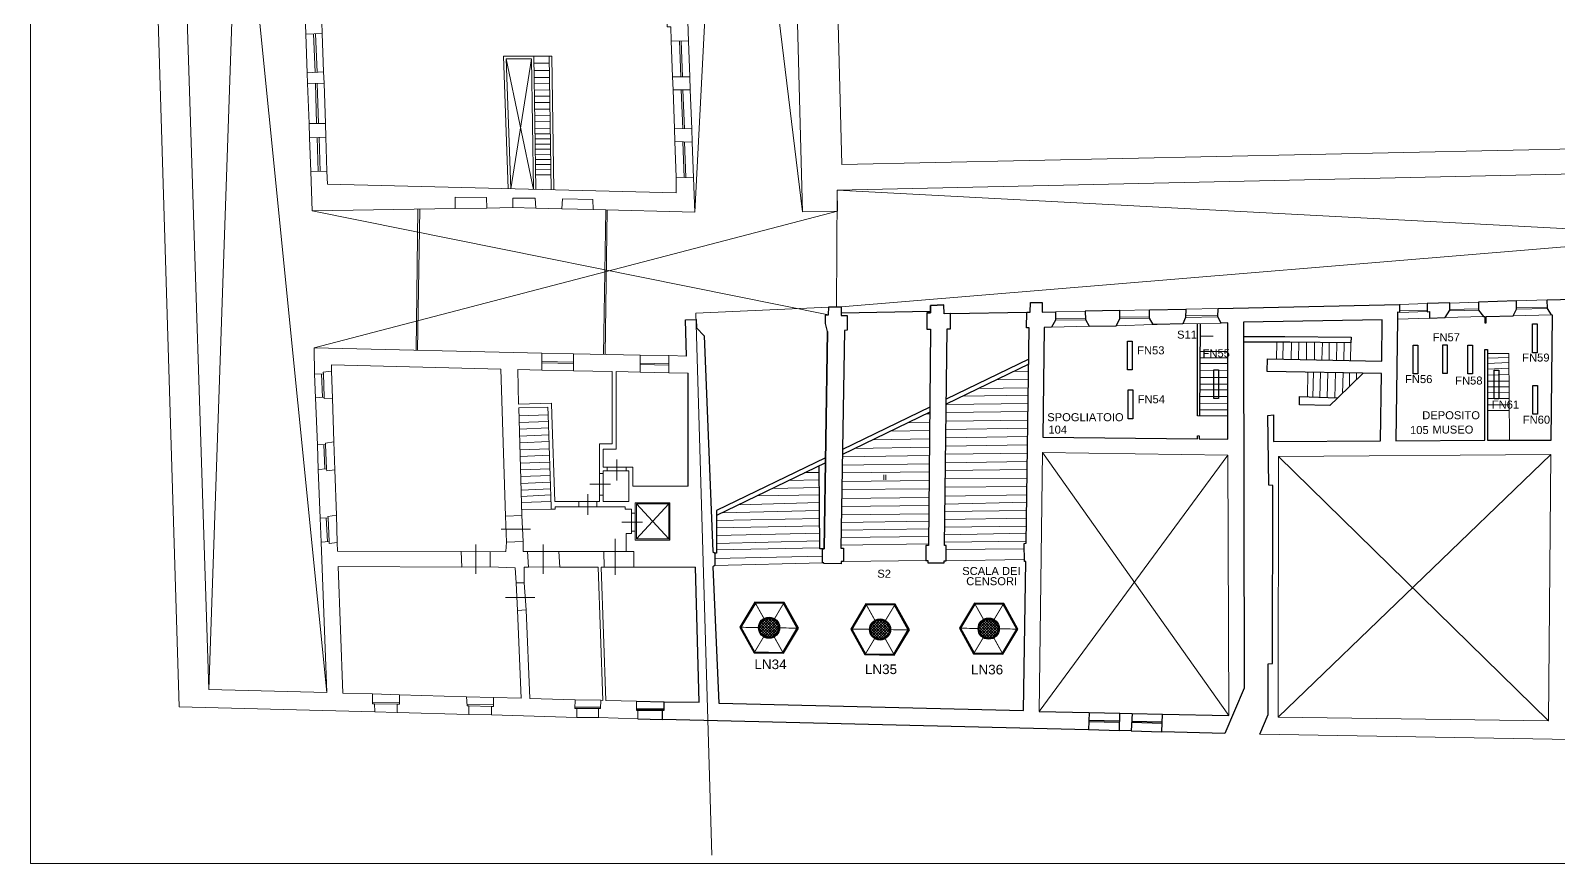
# Model space of a CAD drawing. Header units: millimetres. Extents: x 195 to 76808, y -2861 to 4318.
# Drawn here: x 26705 to 29570, y 109 to 1671 of the extents above; entities that cross this region are included whole.
import ezdxf
from ezdxf.enums import TextEntityAlignment as Align

# ---------------------------------------------------------------- set-up
doc = ezdxf.new("R2010")
doc.units = ezdxf.units.MM
for name, color, linetype, lineweight in [('_sottile', 253, 'Continuous', 5), ('LAMPADINE', 30, 'Continuous', 30), ('muri', 7, 'Continuous', 9), ('num.vani', 66, 'Continuous', 9)]:
    doc.layers.add(name, color=color, linetype=linetype, lineweight=lineweight)
doc.styles.add('ducale_200', font='ARIAL.TTF', dxfattribs={"height": 1})
doc.styles.get("Standard").update_dxf_attribs({"font": 'ARIAL.TTF'})

msp = doc.modelspace()

# ---------------------------------------------------------------- hatches: boundary and pattern name
at = {"layer": 'LAMPADINE'}
h = msp.add_hatch(color=256, dxfattribs=at)
h.paths.add_polyline_path([(28115.5, 504.8), (28142.6, 550.2), (28116.9, 596.4), (28064, 597.2), (28036.8, 551.8), (28062.6, 505.6)], flags=16)
h.paths.add_polyline_path([(28116.5, 503), (28144.7, 550.2), (28117.9, 598.2), (28062.9, 599.1), (28034.7, 551.9), (28061.5, 503.8)])
h = msp.add_hatch(color=256, dxfattribs=at)
h.paths.add_polyline_path([(28323.5, 501.5), (28350.6, 546.9), (28324.9, 593.1), (28272, 593.9), (28244.8, 548.5), (28270.6, 502.3)], flags=16)
h.paths.add_polyline_path([(28324.5, 499.7), (28352.7, 546.9), (28326, 594.9), (28271, 595.8), (28242.8, 548.6), (28269.5, 500.5)])
h = msp.add_hatch(color=256, dxfattribs=at)
h.paths.add_polyline_path([(28527.1, 503.1), (28554.3, 548.5), (28528.5, 594.7), (28475.6, 595.5), (28448.5, 550.1), (28474.2, 503.9)], flags=16)
h.paths.add_polyline_path([(28528.1, 501.2), (28556.3, 548.4), (28529.6, 596.5), (28474.6, 597.3), (28446.4, 550.1), (28473.1, 502.1)])
at = {"layer": 'LAMPADINE', "linetype": 'Continuous'}
h = msp.add_hatch(color=256, dxfattribs=at)
h.paths.add_polyline_path([(28069.9, 551, 1), (28109.5, 551, 1)])
h.paths.add_polyline_path([(28071.8, 551, -1), (28107.6, 551, -1)], flags=16)
h = msp.add_hatch(dxfattribs=at)
h.set_pattern_fill('ANSI37', color=256, scale=29.043565, style=0)
h.set_pattern_definition([(45, (25436.967, -1857.9878), (-2.5671127, 2.5671127), []), (135, (25436.967, -1857.9878), (-2.5671127, -2.5671127), [])])
edge = h.paths.add_edge_path()
edge.add_arc((28089.7, 551), 17.9, 0, 360)
h = msp.add_hatch(color=256, dxfattribs=at)
h.paths.add_polyline_path([(28277.9, 547.7, 1), (28317.5, 547.7, 1)])
h.paths.add_polyline_path([(28279.8, 547.7, -1), (28315.7, 547.7, -1)], flags=16)
h = msp.add_hatch(dxfattribs=at)
h.set_pattern_fill('ANSI37', color=256, scale=29.043565, style=0)
h.set_pattern_definition([(45, (25644.9984, -1861.2826), (-2.5671127, 2.5671127), []), (135, (25644.9984, -1861.2826), (-2.5671127, -2.5671127), [])])
edge = h.paths.add_edge_path()
edge.add_arc((28297.7, 547.7), 17.9, 0, 360)
h = msp.add_hatch(color=256, dxfattribs=at)
h.paths.add_polyline_path([(28481.6, 549.3, 1), (28521.1, 549.3, 1)])
h.paths.add_polyline_path([(28483.4, 549.3, -1), (28519.3, 549.3, -1)], flags=16)
h = msp.add_hatch(dxfattribs=at)
h.set_pattern_fill('ANSI37', color=256, scale=29.043565, style=0)
h.set_pattern_definition([(45, (25848.6122, -1859.7204), (-2.5671127, 2.5671127), []), (135, (25848.6122, -1859.7204), (-2.5671127, -2.5671127), [])])
edge = h.paths.add_edge_path()
edge.add_arc((28501.4, 549.3), 17.9, 0, 360)

# ---------------------------------------------------------------- linework, layer by layer
at = {"layer": '_sottile'}
for p, q in [((26874.2, 3963), (26984, 402.6)), ((27039.1, 434.9), (26928.2, 3908.2)), ((28152.1, 1331.4), (28103.9, 3150.4)), ((28181.5, 3082.1), (28226.1, 1420.1)), ((28226.1, 1420.1), (30502.6, 1468.5)), ((30506.4, 1422.1), (28217.2, 1371.7)), ((28217.2, 1371.7), (28218, 1332.2)), ((28218, 1332.2), (28152.1, 1331.4)), ((27249.7, 711.4), (27260.5, 429.4)), ((27290.3, 428.4), (27281.9, 665.8)), ((27618, 583.6), (27624.7, 418.6)), ((27641.3, 418.1), (27634, 584.4)), ((27260.5, 429.4), (27039.1, 434.9)), ((26984, 402.6), (27350.5, 393.1)), ((27346.4, 426.8), (27290.3, 428.4)), ((27346.3, 408.2), (27346.4, 426.8)), ((27350.2, 408.1), (27346.3, 408.2)), ((27350.5, 393.1), (27350.2, 408.1)), ((27573.3, 403.5), (27569.1, 403.5)), ((27569.1, 403.5), (27569.1, 387.4)), ((27573.3, 420.1), (27573.3, 403.5)), ((27624.7, 418.6), (27573.3, 420.1)), ((27726.4, 415.9), (27641.3, 418.1)), ((27725.6, 399.3), (27726.4, 415.9)), ((27569.1, 387.4), (27729.4, 382.9)), ((27729.4, 399.3), (27725.6, 399.3)), ((27729.4, 382.9), (27729.4, 399.3)), ((30265.6, 329.3), (29009.9, 351.5))]:
    msp.add_line(p, q, dxfattribs=at)
at = {"layer": '_sottile', "linetype": 'Continuous'}
for p, q in [((27901.9, 1029.4), (27901.9, 1061.4)), ((27901.9, 1061.4), (27934.7, 1060.7)), ((27937.8, 1028.7), (27901.9, 1029.4)), ((27620.5, 960.8), (27620.5, 960.8)), ((28602.5, 879.5), (28596, 394.1)), ((28949.7, 874.8), (28602.5, 879.5)), ((28951.8, 386.1), (28949.7, 874.8)), ((27822, 845.2), (27822, 852.4)), ((27822, 852.4), (27834, 852.4)), ((27826.8, 845.2), (27822, 845.2)), ((27826.8, 787.6), (27826.8, 845.2)), ((27834, 852.4), (27834, 816.4)), ((27834, 816.4), (27937.9, 816.4)), ((27766.7, 778), (27766.7, 787.6)), ((27766.7, 787.6), (27771.6, 787.6)), ((27819.6, 778), (27766.7, 778)), ((27771.6, 787.6), (27771.6, 799.6)), ((27771.6, 799.6), (27778.8, 799.6)), ((27778.8, 799.6), (27778.8, 787.6)), ((27778.8, 787.6), (27826.8, 787.6)), ((27819.6, 773.2), (27819.6, 778)), ((27903.7, 785.2), (27838.8, 785.2)), ((27838.8, 785.2), (27838.8, 765.9)), ((27831.6, 773.2), (27819.6, 773.2)), ((27831.6, 765.9), (27831.6, 773.2)), ((27838.8, 765.9), (27831.6, 765.9)), ((27822, 693.9), (27822, 727.5)), ((27822, 727.5), (27831.6, 727.5)), ((27831.6, 727.5), (27831.6, 732.3)), ((27831.6, 732.3), (27838.8, 732.3)), ((27838.8, 732.3), (27838.8, 715.5)), ((27264.9, 712.6), (27249.7, 711.4)), ((27265, 709.1), (27264.9, 712.6)), ((27280.2, 710.8), (27265, 709.1)), ((27280.7, 694.8), (27280.2, 710.8)), ((27512.3, 694.2), (27280.7, 694.8)), ((27513.9, 664.8), (27512.3, 694.2)), ((27836.4, 693.9), (27822, 693.9)), ((27836.4, 664.6), (27836.4, 693.9)), ((27836.4, 693.9), (27836.4, 693.9)), ((27838.8, 715.5), (27903.7, 715.5)), ((27281.9, 665.8), (27513.9, 664.8)), ((27951.5, 664.6), (27836.4, 664.6)), ((27634, 584.4), (27618, 583.6))]:
    msp.add_line(p, q, dxfattribs=at)
for points in [[(28073.9, 3712.1), (27950.5, 1330.7)], [(27898.5, 1678.2), (27898.5, 1678.2), (27869.4, 2564.3), (27561.5, 2568.7), (27559.9, 2592.4), (27533.2, 2591.8), (27533.5, 2581.9), (27231.1, 2589), (27263.8, 1686.6), (27251.3, 1686.8), (27252.1, 1665.5), (27221.4, 1664.6), (27188.2, 2619.2), (27219.2, 2619.7), (27219.2, 2606.2), (27578.5, 2597.7), (27584.8, 2587.3), (27869, 2581.9), (27868.7, 2590.2), (27907.1, 2588.7), (27938.5, 1651.3), (27906.4, 1652.2), (27905.4, 1678.1), (27898.5, 1678.2)], [(27223.9, 1591.2), (27221.4, 1664.6)], [(27238.8, 1593), (27235.8, 1665)], [(27242.2, 1593), (27239.1, 1665)], [(27252.1, 1665.5), (27254.5, 1593.9)], [(27906.4, 1652.2), (27908.9, 1584.1)], [(27924, 1584.1), (27921.8, 1651.7)], [(27927.3, 1584.1), (27925.1, 1651.7)], [(27941, 1584.1), (27938.5, 1651.3)], [(27652.7, 1373.2), (27648.8, 1623.1), (27591.7, 1623), (27600.8, 1374.4)], [(27647.9, 1373.3), (27644.1, 1618.3), (27596.7, 1618.2), (27605.6, 1374.6)], [(27596.7, 1618.2), (27647.9, 1373.3)], [(27644.1, 1618.3), (27605.6, 1374.6)], [(27648.8, 1623.1), (27677.5, 1623.1)], [(27677.7, 1610.3), (27649, 1609.8)], [(27681.2, 1372.4), (27677.5, 1623.1), (27682.3, 1623.2), (27686, 1372.5)], [(27254.5, 1593.9), (27255.3, 1572.7), (27224.6, 1571.8), (27223.9, 1592.2), (27254.5, 1593.9)], [(27649.2, 1596.2), (27677.9, 1596.3)], [(27678.1, 1583.2), (27649.4, 1583.2)], [(27941.9, 1559.7), (27941, 1584.1), (27908.9, 1584.1), (27909.8, 1559.7), (27941.9, 1559.7)], [(27227.2, 1496.8), (27224.6, 1571.8)], [(27241.4, 1496.8), (27239.3, 1572.3)], [(27244.8, 1496.8), (27242.6, 1572.3)], [(27255.3, 1572.7), (27257.9, 1496.8)], [(27649.6, 1571.4), (27678.2, 1571.9)], [(27678.4, 1559.7), (27649.8, 1559.6)], [(27650, 1548.2), (27678.6, 1548.3)], [(27912.4, 1487.5), (27909.8, 1559.7)], [(27927.8, 1486.9), (27925, 1559.7)], [(27931, 1486.9), (27928.3, 1559.7)], [(27944.7, 1486.6), (27941.9, 1560)], [(27678.8, 1536.1), (27650.2, 1536)], [(27650.4, 1523.7), (27678.9, 1523.8)], [(27227.2, 1496.8), (27257.9, 1496.8), (27258.8, 1471), (27228.1, 1470.1), (27227.2, 1496.8)], [(27679.1, 1511.7), (27650.5, 1511.5)], [(27650.7, 1500.1), (27679.3, 1500.3)], [(27228.1, 1470.1), (27230.4, 1406.7)], [(27244.6, 1407.1), (27242.6, 1470.5)], [(27248, 1407.1), (27246, 1470.5)], [(27260.9, 1407.5), (27258.8, 1471)], [(27679.5, 1487.1), (27650.9, 1487.3)], [(27651.1, 1477.4), (27679.6, 1477.5)], [(27651.2, 1467.8), (27679.8, 1467.9)], [(27945.6, 1462), (27944.7, 1486.6), (27912.4, 1487.5), (27913.3, 1462.9), (27945.6, 1462)], [(27915.8, 1396.4), (27913.3, 1462.9)], [(27930.6, 1395.8), (27928.2, 1462.4)], [(27933.8, 1395.8), (27931.4, 1462.4)], [(27945.6, 1462), (27948.1, 1395.2)], [(27651.4, 1458.2), (27679.9, 1458.3)], [(27651.5, 1448.6), (27680, 1448.7)], [(27651.7, 1439), (27680.2, 1439.1)], [(27651.8, 1429.4), (27680.3, 1429.5)], [(27652, 1419.8), (27680.5, 1419.9)], [(27652.1, 1410.1), (27680.6, 1410.3)], [(27652.3, 1400.5), (27680.7, 1400.7)], [(27232.9, 1333.2), (28201.2, 1138.2)], [(27427.9, 1071.4), (27431.4, 1336.3)], [(27430.3, 1071.4), (27434.8, 1336.3)], [(27501.5, 1337.4), (27560.6, 1338.3)], [(27609, 1339.1), (27652.6, 1338)], [(27701.3, 1336.8), (27759.9, 1335.3)], [(27779.4, 1063.7), (27783.4, 1334.8)], [(27786.3, 1334.7), (27782.7, 1063.6)], [(27663.5, 1066), (27722.9, 1064.6)], [(27848.2, 1062.5), (27902, 1061.4)], [(27269.5, 1032), (27271.2, 981.9), (27271.2, 981.9)], [(27663.5, 1050.5), (27722.9, 1049.1)], [(27663.5, 1048.1), (27722.9, 1046.6)], [(27663.5, 1034.3), (27722.9, 1033.1)], [(27848.2, 1047.4), (27901.9, 1045.9)], [(27848.2, 1044.9), (27901.9, 1043.5)], [(27239.2, 982.3), (27237.7, 1026.7)], [(27252.3, 983.4), (27250.8, 1027.4)], [(27255.6, 983.7), (27254.1, 1027.5)], [(27848.2, 1030.5), (27901.9, 1029.4)], [(27271.2, 981.9), (27255.9, 980.9), (27255.6, 983.7), (27239.2, 982.3), (27242.8, 894.1), (27258.1, 894.9), (27257.9, 897.4), (27273.9, 899.4), (27271.2, 981.9)], [(27620.9, 948.5), (27675.3, 950.3)], [(27621.2, 935.9), (27675.7, 938.1)], [(27621.5, 923.7), (27676.1, 925.9)], [(27244.4, 847.9), (27242.8, 894.1)], [(27256.8, 849.3), (27254.7, 894.9)], [(27260.2, 849.3), (27258.1, 894.9)], [(27273.9, 899.4), (27275.7, 847.4)], [(27621.9, 910.6), (27676.6, 912.9)], [(27622.3, 897.7), (27677, 900.3)], [(27677.5, 886.7), (27622.6, 885)], [(27677.9, 874.8), (27623, 872.3)], [(27678.3, 861.6), (27623.3, 859.5)], [(27804, 866.6), (27804, 827.4)], [(28596, 394.1), (28949.7, 874.8)], [(28602.5, 879.5), (28951.8, 386.1)], [(29555.3, 875.7), (29044.1, 383.2)], [(29044.8, 872), (29555.3, 875.7), (29550.8, 376.3), (29044.1, 383.2), (29044.8, 872)], [(29550.8, 376.3), (29044.8, 872)], [(27678.8, 848.9), (27623.7, 847.3)], [(27679.2, 836.5), (27624, 834.5)], [(27771.6, 840.4), (27771.6, 799.6)], [(27778.8, 840.4), (27778.8, 799.6)], [(27786, 852.4), (27822, 852.4)], [(27786, 845.2), (27822, 845.2)], [(27679.6, 823.8), (27624.4, 821.3)], [(27680.1, 811.6), (27624.7, 809.1)], [(27753.5, 820), (27792.6, 820)], [(27680.5, 800.1), (27625, 797.4)], [(27680.9, 787.9), (27625.4, 785.7)], [(27733.1, 787.6), (27766.7, 787.6)], [(27733.1, 778), (27766.7, 778)], [(27749.9, 801.7), (27749.9, 762.6)], [(27901.5, 783.1), (27841.3, 717.9)], [(27841.3, 783.1), (27901.5, 717.9)], [(27841.3, 783.1), (27901.5, 783.1), (27901.5, 717.9), (27841.3, 717.9), (27841.3, 783.1)], [(27249.7, 711.4), (27248, 756.6)], [(27261.6, 712.6), (27259.4, 757.4)], [(27264.9, 712.6), (27262.8, 757.4)], [(27280.2, 710.8), (27278.5, 761.9)], [(27595.7, 760.3), (27597.2, 711.7)], [(27681.2, 773.2), (27625.7, 772.7)], [(27626, 761.8), (27628.5, 712.9)], [(27813.5, 749.1), (27852.7, 749.1)], [(27831.6, 765.9), (27831.6, 732.3)], [(27838.8, 765.9), (27838.8, 732.3)], [(27642.5, 736), (27587.5, 736), (27587.5, 736)], [(27800.9, 717.5), (27800.9, 650.3)], [(27512.3, 694.2), (27567.1, 693.5)], [(27539.8, 652), (27539.7, 706.9), (27539.7, 706.9)], [(27630.6, 635.3), (27630.3, 664.4), (27638.6, 664.7), (27637.1, 693.8), (27628.8, 693.9), (27628.5, 712.9), (27597.2, 711.7), (27596.4, 694.3), (27567.1, 693.5), (27567.1, 665), (27613.4, 663.4), (27615.6, 635.3), (27630.6, 635.3)], [(27636.4, 693.8), (27695.6, 693.9)], [(27666, 652), (27666, 707), (27666, 707)], [(27822, 693.9), (27779.8, 693.9)], [(27513.9, 664.8), (27567.1, 665)], [(27638.6, 665.4), (27697.3, 664.5)], [(27780.6, 664.7), (27836.4, 664.6)], [(27615.6, 635.3), (27618, 583.6)], [(27630.6, 635.3), (27634, 584.4)], [(27650.6, 607.4), (27595.6, 607.4), (27595.6, 607.4)]]:
    msp.add_lwpolyline(points, dxfattribs=at)
at = {"layer": '_sottile'}
for points in [[(26935.3, 3684.3), (27260.5, 429.4)], [(27039.1, 434.9), (27151.3, 3683.8)], [(27865.8, 3689), (28152.1, 1331.4)], [(31570.8, 1430.7), (28224.9, 1152.8)], [(28217.4, 1370.5), (28216.4, 1152.9), (27952.6, 1141.3), (27982.3, 124.1)], [(28217.2, 1371.7), (31576.5, 1194)], [(28218, 1332.2), (27236.8, 1075.9)], [(28747.2, 1145.9), (28802.6, 1147.2)], [(28871, 1148.6), (28931.4, 1150)], [(29271.3, 1157.5), (29323.4, 1158.9)], [(29271.3, 1145.3), (29323.4, 1146.9)], [(29365.7, 1160.2), (29365.7, 1160.1), (29419.4, 1161.8)], [(29365.7, 1148), (29419.4, 1149.2)], [(29365.7, 1145.4), (29419.4, 1146.6)], [(29491, 1151.1), (29549, 1152.2)], [(29491, 1148.5), (29549, 1149.6)], [(29491.1, 1164), (29548.3, 1165.8)], [(28626.9, 1143.3), (28682.2, 1144.7)], [(28626.9, 1130.8), (28682.9, 1131.5)], [(28626.9, 1128.1), (28682.9, 1128.7)], [(28740.2, 1117.6), (28809.7, 1119.6), (28809.7, 1119.4)], [(28747.3, 1133.3), (28802.8, 1134.2)], [(28747.3, 1130.5), (28802.8, 1131.4)], [(28865.4, 1120.8), (28937.1, 1122.5)], [(28870.6, 1135.9), (28931.2, 1137.2)], [(28870.6, 1133.2), (28931.2, 1134.4)], [(29267.8, 1129.7), (29327.6, 1131.5)], [(29271.3, 1142.6), (29323.4, 1144.3)], [(29357, 1132.7), (29429, 1134.8)], [(29484.8, 1136), (29556.7, 1137.7)], [(28618.9, 1114.5), (28689.7, 1116.4)], [(28950.1, 1069.3), (28897.4, 1069.3)], [(29041.6, 1086.8), (29040.7, 1055)], [(29053.7, 1086.9), (29053, 1054.8)], [(29068.3, 1054.5), (29069.2, 1086.9)], [(29083, 1086.7), (29082.5, 1054.2)], [(29097.5, 1053.9), (29097.5, 1086.5)], [(29112.1, 1086.4), (29112.1, 1053.6)], [(29127, 1086), (29126.2, 1053.3)], [(29139.5, 1085.9), (29139.5, 1053)], [(29154.3, 1085.4), (29153.6, 1052.7)], [(29168, 1085.3), (29166.9, 1052.4)], [(29180.5, 1085.3), (29179.9, 1052.2)], [(29436.6, 1065.7), (29476.5, 1065.7), (29477.7, 903)], [(28547.8, 1031.8), (28576.2, 1032.2)], [(28897.1, 1033.9), (28950.2, 1033.8)], [(28950.2, 1046.5), (28897.2, 1046.5)], [(28897.3, 1057.1), (28950.2, 1057.1)], [(29436.6, 1056.4), (29476.6, 1057.8)], [(29436.6, 1046.7), (29476.6, 1048.3)], [(29476.7, 1037.6), (29436.6, 1036.1)], [(28515.4, 1016.1), (28576, 1016.8)], [(28896.9, 1008), (28949.8, 1008)], [(28949.8, 1020.2), (28897, 1020.2)], [(29099, 984), (29099.6, 1030.4)], [(29109.1, 983.6), (29110.2, 1030.2)], [(29122.1, 983.2), (29123.2, 1030)], [(29135.9, 982.7), (29137.1, 1029.8)], [(29150.6, 982.2), (29151.7, 1029.5)], [(29156.2, 982), (29203.5, 1028.6)], [(29165.9, 1029.3), (29164.9, 990.6)], [(29177.9, 1029.1), (29177.9, 1003.5)], [(29191, 1028.9), (29191, 1016.3)], [(29477, 1003.1), (29436.5, 1003.1)], [(29476.8, 1026.1), (29436.6, 1024.7)], [(29476.9, 1013.7), (29436.6, 1013.7)], [(28452.1, 985.3), (28575.6, 987.1)], [(28481.2, 999.5), (28575.8, 1000.7)], [(28896.8, 984.7), (28949.8, 984.6)], [(28949.8, 997.4), (28896.9, 997.4)], [(29477, 992.6), (29436.5, 991.4)], [(29477.1, 981.1), (29436.5, 981.1)], [(28383.5, 952), (28390.8, 952)], [(28422.5, 954.5), (28575.1, 956.5)], [(28422.7, 969.7), (28575.3, 971.9)], [(28949.9, 948.6), (28896.5, 948.6)], [(28896.6, 960), (28949.8, 960)], [(28949.8, 971.6), (28896.7, 971)], [(29477.2, 968.9), (29436.5, 968.9)], [(29477.3, 958.3), (29436.5, 958.3)], [(28317.3, 919.8), (28390.5, 920.9)], [(28348.9, 935.2), (28390.7, 935.7)], [(28421.9, 923.1), (28574.7, 925.3)], [(28422.2, 938.3), (28574.9, 940.1)], [(28249.9, 887.1), (28390.2, 889.4)], [(28284, 903.6), (28390.4, 905.1)], [(28421.4, 891.3), (28574.2, 893.8)], [(28421.6, 907.4), (28574.4, 909.6)], [(28390, 873.9), (28227.3, 871.8)], [(28573.7, 862.9), (28420.8, 860.3)], [(28573.9, 878.4), (28421.1, 876.4)], [(28183.6, 842), (28156.3, 842)], [(28389.7, 843.4), (28226.8, 841.6)], [(28389.9, 858.5), (28227, 855.8)], [(28573.3, 831.7), (28420.3, 830.1)], [(28573.5, 847.8), (28420.6, 846.1)], [(28183.9, 813.9), (28095.5, 812.3)], [(28183.7, 828.2), (28125.3, 826.9)], [(28389.4, 811.6), (28226.2, 810.2)], [(28389.6, 827.3), (28226.5, 825.5)], [(28573, 816.1), (28420, 814.8)], [(28184.2, 785.6), (28032.8, 781.7)], [(28184, 800), (28067.7, 798.7)], [(28389.1, 780.5), (28225.7, 778.2)], [(28389.3, 795.5), (28225.9, 793.5)], [(28419.5, 782.8), (28572.6, 786.3)], [(28572.8, 800), (28419.7, 798.1)], [(28184.5, 756.1), (27991.4, 752.2)], [(28184.3, 770.7), (28001.9, 766.6)], [(28388.8, 751), (28225.2, 748.7)], [(28389, 764.9), (28225.4, 762.8)], [(28572.1, 756.6), (28419.1, 753.8)], [(28419.3, 768.8), (28572.3, 770.8)], [(28184.6, 742.3), (27991.4, 738.4)], [(28184.8, 728.6), (27991.4, 723.7)], [(28388.5, 722.3), (28224.7, 720.3)], [(28388.7, 736.7), (28224.9, 734.2)], [(28571.7, 728.1), (28418.8, 725)], [(28571.9, 741.5), (28419, 739.8)], [(28184.9, 713.7), (27991.4, 709.1)], [(28185, 700.9), (27991.4, 697)], [(28388.4, 708.4), (28224.4, 705.8)], [(28571.5, 713.4), (28418.6, 711.7)], [(28421.8, 697.8), (28568.2, 699.1)], [(28189.9, 685.2), (27988.1, 680.9)], [(28189.9, 672.5), (27988.1, 667.8)], [(28383.6, 677.1), (28229.1, 675.2)], [(28568.4, 679), (28421.8, 676.5)], [(27346.3, 410.8), (27396.1, 410.3)], [(27346.3, 408.2), (27396.1, 407.7)], [(27346.4, 426.8), (27396.7, 425.4)], [(27526.8, 404.5), (27526.8, 388.5), (27392.5, 392), (27392.5, 407.7), (27392.5, 407.7), (27392.5, 407.7), (27396.6, 407.7), (27396.7, 425.4), (27522.6, 421.6), (27523.7, 404.4), (27526.8, 404.5), (27526.8, 388.5)], [(27522.6, 421.6), (27573.3, 420.1)], [(27523.7, 407), (27573.3, 406.2)], [(27523.7, 404.4), (27573.3, 403.5)], [(27725.7, 402), (27773.7, 402)], [(27726.4, 415.9), (27774.3, 414.9)], [(27350.5, 393.1), (27392.5, 392)], [(27526.8, 388.5), (27569.1, 387.4)], [(27729.4, 399.3), (27770.1, 399.3)], [(27729.4, 382.9), (27770.1, 382.3)]]:
    msp.add_lwpolyline(points, dxfattribs=at)
at = {"layer": '_sottile', "linetype": 'Continuous'}
for points in [[(27663.5, 1623.4, 0, 14.4, 0), (27663.5, 1601.5, 0, 0, 0), (27666.6, 1400.6, 0, 0, 0)], [(27651.8, 772.7, 0, 14.4, 0), (27651.8, 794.7, 0, 0, 0), (27649.3, 961.8, 0, 0, 0)]]:
    msp.add_lwpolyline(points, format="xyseb", dxfattribs=at)
for points in [[(27261.8, 1382.8), (27915.3, 1366.7), (27915.8, 1396.4), (27948.1, 1395.2), (27950.5, 1330.7), (27759.9, 1335.3), (27759.1, 1354.4), (27702.3, 1355.7), (27701.3, 1336.8), (27652.6, 1338), (27651.4, 1356.6), (27609, 1357.1), (27609, 1339), (27560.6, 1338.3), (27559.7, 1358.1), (27501.5, 1358.8), (27501.5, 1337.4), (27232.9, 1333.2), (27230.4, 1406.7), (27260.9, 1407.5), (27261.8, 1382.8)], [(27681.2, 773.2), (27688.4, 773.2), (27688.4, 778), (27733.1, 778), (27733.1, 787.6), (27688.1, 787.6), (27682.5, 950.6), (27681.6, 972.1), (27620.2, 970.5), (27618.4, 1035.2), (27663.5, 1034.3), (27663.5, 1066), (27236.8, 1075.9), (27237.7, 1026.7), (27254.1, 1027.5), (27254, 1030.1), (27269.5, 1032), (27269.1, 1044), (27587, 1036.3), (27595.7, 760.3), (27626, 761.8), (27620.4, 963.3), (27674.7, 964.7), (27675.3, 950.3), (27681.2, 778)], [(27786, 845.2), (27778.8, 845.2), (27778.8, 840.4), (27771.6, 840.4), (27771.6, 895.7), (27795.6, 895.7), (27795.6, 1031.6), (27722.9, 1033.1), (27722.9, 1064.6), (27848.2, 1062.5), (27848.2, 1062.5), (27848.2, 1030.5), (27802.8, 1031.5), (27802.8, 886.1), (27778.8, 886.1), (27778.8, 852.4), (27786, 852.4)], [(27278.5, 761.9), (27262.6, 759.9), (27262.8, 757.4), (27248, 756.6), (27244.4, 847.9), (27260.2, 849.3), (27260.6, 845.6), (27275.7, 847.4), (27275.7, 847.4)]]:
    msp.add_lwpolyline(points, close=True, dxfattribs=at)
at = {"layer": '_sottile'}
msp.add_lwpolyline([(27774.3, 414.9), (27773.5, 399.4), (27770.1, 399.3), (27770.1, 382.3), (27843.4, 380.1), (27843.4, 396.1), (27840.9, 396.1), (27840.9, 396.3), (27841.1, 413.2), (27783.6, 414.6), (27775, 664.7), (27780.6, 664.7), (27779.8, 693.9), (27695.6, 693.9), (27697.3, 664.5), (27769.2, 664.7), (27777.8, 414.8)], close=True, dxfattribs=at)
at = {"layer": 'LAMPADINE'}
for points in [[(29520.8, 1120.8), (29529.4, 1120.8), (29529.4, 1066.8), (29520.8, 1066.8)], [(28761.9, 1088.8), (28770.5, 1088.8), (28770.5, 1034.8), (28761.9, 1034.8)], [(29297.2, 1081), (29305.8, 1081), (29305.8, 1027), (29297.2, 1027)], [(29352.5, 1081.9), (29361.2, 1081.9), (29361.2, 1027.9), (29352.5, 1027.9)], [(29399.8, 1081.1), (29408.5, 1081.1), (29408.5, 1027.1), (29399.8, 1027.1)], [(28923.4, 1035), (28932, 1035), (28932, 981), (28923.4, 981)], [(29449.2, 1034.2), (29457.8, 1034.2), (29457.8, 980.1), (29449.2, 980.1)], [(29521.7, 1005.4), (29530.3, 1005.4), (29530.3, 951.3), (29521.7, 951.3)], [(28762.8, 997), (28771.5, 997), (28771.5, 943), (28762.8, 943)], [(28116.5, 503), (28144.7, 550.2), (28117.9, 598.2), (28062.9, 599.1), (28034.7, 551.9), (28061.5, 503.8)], [(28115.5, 504.8), (28142.6, 550.2), (28116.9, 596.4), (28064, 597.2), (28036.8, 551.8), (28062.6, 505.6)], [(28324.5, 499.7), (28352.7, 546.9), (28326, 594.9), (28271, 595.8), (28242.8, 548.6), (28269.5, 500.5)], [(28323.5, 501.5), (28350.6, 546.9), (28324.9, 593.1), (28272, 593.9), (28244.8, 548.5), (28270.6, 502.3)], [(28528.1, 501.2), (28556.3, 548.4), (28529.6, 596.5), (28474.6, 597.3), (28446.4, 550.1), (28473.1, 502.1)], [(28527.1, 503.1), (28554.3, 548.5), (28528.5, 594.7), (28475.6, 595.5), (28448.5, 550.1), (28474.2, 503.9)]]:
    msp.add_lwpolyline(points, close=True, dxfattribs=at)
at = {"layer": 'LAMPADINE', "const_width": 1.81}
for points in [[(28062.9, 599.1), (28080.1, 568.3)], [(28117.9, 598.2), (28099.9, 568)], [(28271, 595.8), (28288.1, 565)], [(28326, 594.9), (28307.9, 564.7)], [(28474.6, 597.3), (28491.7, 566.6)], [(28529.6, 596.5), (28511.5, 566.3)], [(28034.7, 551.9), (28069.9, 551.3)], [(28109.5, 550.7), (28144.7, 550.2)], [(28242.8, 548.6), (28278, 548)], [(28317.5, 547.4), (28352.7, 546.9)], [(28446.4, 550.1), (28481.6, 549.6)], [(28521.1, 549), (28556.3, 548.4)], [(28079.6, 534), (28061.5, 503.8)], [(28099.3, 533.7), (28116.5, 503)], [(28287.6, 530.7), (28269.5, 500.5)], [(28307.4, 530.4), (28324.5, 499.7)], [(28491.2, 532.3), (28473.1, 502.1)], [(28511, 532), (28528.1, 501.2)]]:
    msp.add_lwpolyline(points, dxfattribs=at)
at = {"layer": 'LAMPADINE', "linetype": 'Continuous'}
for centre, radius in [((28089.7, 551), 19.8), ((28089.7, 551), 17.9), ((28297.7, 547.7), 19.8), ((28297.7, 547.7), 17.9), ((28501.4, 549.3), 19.8), ((28501.4, 549.3), 17.9)]:
    msp.add_circle(centre, radius, dxfattribs=at)
at = {"layer": 'muri', "linetype": 'Continuous', "ltscale": 0.1}
for p, q in [((26705.2, 108.8), (26705.2, 4308.8)), ((29665.2, 108.8), (26705.2, 108.8))]:
    msp.add_line(p, q, dxfattribs=at)
at = {"layer": 'muri', "linetype": 'ByBlock', "lineweight": 30}
for p, q in [((28578.9, 1143.2), (28579.7, 1160.9)), ((28579.7, 1160.9), (28601.6, 1160.9)), ((28601.6, 1160.9), (28601.8, 1142.8)), ((28802.6, 1147.2), (28871, 1148.6)), ((28802.6, 1131.8), (28802.6, 1147.2)), ((28871, 1148.6), (28870.6, 1133.2)), ((28931.2, 1134.4), (28931.4, 1150)), ((28931.4, 1150), (29271.3, 1157.5)), ((29271.3, 1157.5), (29271.3, 1142.6)), ((29548.3, 1165.8), (29598.4, 1167.2)), ((29549, 1149.6), (29548.3, 1165.8)), ((29556.7, 1137.7), (29549, 1149.6)), ((27933.3, 1128.4), (27952.7, 1129.3)), ((27934.7, 1060.7), (27933.3, 1128.4)), ((27952.7, 1129.3), (27953.5, 1113.5)), ((28572.3, 1113.7), (28573.2, 1143.1)), ((28573.2, 1143.1), (28578.9, 1143.2)), ((28601.8, 1142.8), (28626.9, 1143.3)), ((28626.9, 1128.1), (28618.9, 1114.5)), ((28626.9, 1143.3), (28626.9, 1128.1)), ((28809.7, 1119.6), (28802.6, 1131.8)), ((28817.2, 1119.6), (28809.7, 1119.6)), ((28865.4, 1120.8), (28817.2, 1119.6)), ((28870.6, 1133.2), (28865.4, 1120.8)), ((28892.9, 948.6), (28893, 1121.5)), ((28897.7, 1121.6), (28896.5, 948.6)), ((28937.1, 1122.5), (28931.2, 1134.4)), ((28949.7, 1122.7), (28937.1, 1122.5)), ((28949.9, 904.6), (28949.7, 1122.7)), ((29239.3, 1128.4), (28979.1, 1123.9)), ((28979.1, 1123.9), (28980.3, 437.4)), ((29238.2, 1051), (29239.3, 1128.4)), ((29267.8, 1129.7), (29264.5, 901.3)), ((29268.1, 1142.7), (29267.8, 1129.7)), ((29271.3, 1142.6), (29268.1, 1142.7)), ((29555.8, 903), (29558.6, 1137.6)), ((29558.6, 1137.6), (29556.7, 1137.7)), ((27953.5, 1113.5), (27967.9, 1098.7)), ((27967.9, 1098.7), (27967.9, 1098.7)), ((27967.9, 1098.7), (27984.4, 693.9)), ((28571.4, 709.4), (28577.5, 1113.8)), ((28577.5, 1113.8), (28572.3, 1113.7)), ((28605.7, 1114.1), (28602.9, 908.2)), ((28618.9, 1114.5), (28605.7, 1114.1)), ((28979.2, 1097.5), (29056.3, 1097.5)), ((29056.3, 1097.5), (29180.7, 1095.8)), ((29180.7, 1095.8), (29180.5, 1085.3)), ((29065.7, 1086.9), (28979.2, 1086.6)), ((29180.5, 1085.3), (29065.7, 1086.9)), ((29431.6, 1072.8), (29436.6, 1072.8)), ((29431.6, 902.7), (29431.6, 1072.8)), ((29436.6, 1072.8), (29436.5, 903)), ((28576.4, 1045.7), (28421.7, 970.5)), ((28576.5, 1055), (28421.8, 979.8)), ((29023.5, 1031.7), (29024.4, 1055.3)), ((29237.9, 1028.1), (29023.5, 1031.7)), ((29024.4, 1055.3), (29238.2, 1051)), ((27937.9, 816.4), (27937.8, 1028.7)), ((29236.1, 901.6), (29237.9, 1028.1)), ((28390.9, 955.5), (28227.4, 876.1)), ((28390.9, 964.8), (28227.5, 885.4)), ((29025, 949.4), (29035.3, 950.3)), ((29025, 949.4), (29025, 949.4)), ((29026.6, 818.3), (29025, 949.4)), ((29035.3, 950.3), (29035.4, 900.3)), ((28602.9, 908.2), (28892.9, 905.2)), ((28892.9, 905.2), (28892.9, 911.2)), ((28896.2, 911.2), (28896.2, 905.2)), ((28896.2, 905.2), (28949.9, 904.6)), ((29035.4, 900.3), (29236.1, 901.6)), ((29264.5, 901.3), (29431.6, 902.7)), ((29436.5, 903), (29555.8, 903)), ((28195.6, 869.9), (27991.4, 770.7)), ((28195.4, 860.6), (27991.4, 761.5)), ((28185.1, 698.7), (28183.4, 855.2)), ((29033.9, 817.5), (29026.6, 818.3)), ((29033.6, 483.9), (29033.9, 817.5)), ((27903.7, 715.5), (27903.7, 785.2)), ((27991.4, 770.7), (27991.4, 690.6)), ((27992.2, 723.7), (27991.4, 723.7)), ((27984.4, 693.9), (27984.4, 694)), ((27984.4, 694), (27984.4, 694)), ((27984.4, 694), (27988, 690.6)), ((27988, 690.6), (27988, 690.6)), ((27988, 690.6), (27988.1, 667.8)), ((27991.4, 690.6), (27988, 690.6)), ((27992.2, 709.1), (27991.4, 709.1)), ((27992.2, 697), (27991.4, 697)), ((28189.9, 698.8), (28185.1, 698.7)), ((28568.2, 709.1), (28571.4, 709.4)), ((28568.4, 675.2), (28568.2, 709.1)), ((27958.8, 411.5), (27951.5, 664.6)), ((27988.1, 667.8), (27984.4, 665.4)), ((27984.4, 665.4), (27995.7, 409.7)), ((28566.8, 395.7), (28571, 675.1)), ((28571, 675.1), (28568.4, 675.2)), ((29025.6, 483.1), (29033.6, 483.9)), ((29025.6, 388.3), (29025.6, 483.1)), ((28980.3, 437.4), (28944.2, 352.8)), ((27893, 396.1), (27892.9, 412.2)), ((27892.9, 412.2), (27958.8, 411.5)), ((27995.7, 409.7), (28566.8, 395.7)), ((27889.7, 379), (27889.7, 396.1)), ((27889.7, 396.1), (27893, 396.1)), ((27889.7, 379), (27889.7, 379)), ((27889.7, 379), (27889.7, 379)), ((28688.7, 359.7), (27889.7, 379)), ((28596, 394.1), (28689.6, 392)), ((28689.6, 392), (28688.7, 359.7)), ((28825.8, 356), (28827.5, 388.9)), ((28827.5, 388.9), (28951.8, 386.1)), ((29009.9, 351.5), (29025.6, 388.3)), ((28944.2, 352.8), (28825.8, 356)), ((29009.9, 351.5), (29009.9, 351.5))]:
    msp.add_line(p, q, dxfattribs=at)
at = {"layer": 'muri'}
for p, q in [((28922.4, 1098.1), (28897.6, 1098.1)), ((28892.9, 948.6), (28896.5, 948.6)), ((28892.9, 911.2), (28896.2, 911.2))]:
    msp.add_line(p, q, dxfattribs=at)
at = {"layer": 'muri', "linetype": 'ByBlock', "lineweight": 30}
for points in [[(28199.4, 1106.4), (28195.6, 1121.5), (28195.6, 1137.9), (28201.2, 1138.2), (28201.5, 1152.8), (28224.9, 1152.8), (28224.9, 1136.5), (28236.1, 1136.5), (28236.1, 1108.9), (28231.4, 1108.6), (28231.4, 1108.6), (28224.3, 700.2), (28224.3, 700.2), (28229, 700.4), (28229.1, 675.2), (28225, 675.2), (28225, 671.1), (28192.4, 671.2), (28192.4, 672.7), (28189.9, 672.5), (28189.9, 698.8), (28189.9, 698.8), (28192.9, 698.8), (28199.4, 1106.4), (28192.9, 698.8), (28189.9, 698.8)], [(28385.2, 1141.5), (28385.5, 1111.3), (28392.4, 1111.3), (28388.4, 705.3), (28383.6, 705.2), (28383.6, 677.1), (28387.6, 677.2), (28387.6, 672.6), (28417.8, 672.8), (28417.8, 676.4), (28421.8, 676.5), (28421.8, 705.3), (28418.6, 705.3), (28423.3, 1111.7), (28430, 1111.8), (28430, 1140.2), (28418.2, 1140), (28417.3, 1156.5), (28392.5, 1155.6), (28392.5, 1141.4), (28385.2, 1141.5), (28392.5, 1141.4), (28392.5, 1155.6), (28417.3, 1156.5)], [(28740.2, 1117.6), (28747.3, 1130.5), (28747.2, 1145.9), (28682.2, 1144.7), (28682.6, 1129.3), (28689.7, 1116.4), (28740.2, 1117.6)], [(28224.9, 1141.4), (28392.5, 1144.6)], [(28430, 1140.2), (28573.2, 1143.1)], [(28576.5, 1047.4), (28577, 1047.4)], [(27841.1, 413.2), (27892.9, 412.2)], [(27841.1, 398.7), (27893, 398.7)], [(27841.1, 396.1), (27889.7, 396.1)], [(27843.4, 380.1), (27889.7, 379)], [(28689.1, 377.3), (28746.9, 376.1)], [(28689.1, 375), (28746.9, 373.8)], [(28689.6, 392), (28747.3, 390.7), (28747.4, 390.6)], [(28769.7, 376), (28826.6, 374.5)], [(28769.7, 373.7), (28826.6, 372.2)], [(28770.5, 390.2), (28827.5, 388.9)], [(28688.7, 359.8), (28688.6, 360), (28746.5, 358.1)], [(28768.8, 357.5), (28825.8, 356)]]:
    msp.add_lwpolyline(points, dxfattribs=at)
for points in [[(29323.4, 1158.9), (29323.4, 1143.8), (29327.7, 1143.9), (29327.6, 1131.5), (29357, 1132.7), (29365.7, 1146.6), (29365.7, 1160.2)], [(29429, 1134.8), (29431.4, 1134.9), (29431.8, 1122.7), (29434, 1122.7), (29434.1, 1135), (29484.8, 1136), (29491, 1148.5), (29491.1, 1164), (29419.4, 1161.8), (29419.4, 1146.6)], [(29156.2, 982), (29141.1, 967.7), (29084.2, 969.4), (29084.4, 984.5)], [(28770.5, 390.2), (28768.8, 357.5), (28746.5, 358.1), (28747.3, 390.7)]]:
    msp.add_lwpolyline(points, close=True, dxfattribs=at)
at = {"layer": 'muri'}
for points in [[(28921.8, 949.9, 0, 14.4, 0), (28921.8, 971.9, 0, 0, 0), (28922.4, 1098.1, 0, 0, 0)], [(28308.6, 727.2, 0, 13.6, 0), (28308.6, 747.8, 0, 0, 0), (28306.6, 841.2, 0, 0, 0)]]:
    msp.add_lwpolyline(points, format="xyseb", dxfattribs=at)
at = {"layer": 'muri', "linetype": 'ByBlock', "lineweight": 5}
for points in [[(28498.8, 955.5, 0, 14.4, 0), (28498.8, 933.6, 0, 0, 0), (28495.1, 677.7, 0, 0, 0)], [(28090.7, 808.9, 0, 14.4, 0), (28090.7, 787, 0, 0, 0), (28089, 670.2, 0, 0, 0)]]:
    msp.add_lwpolyline(points, format="xyseb", dxfattribs=at)
at = {"layer": 'muri'}
for points in [[(28304.8, 837.7), (28304.8, 828.6)], [(28308.6, 837.7), (28308.7, 828.6)]]:
    msp.add_lwpolyline(points, dxfattribs=at)

# ---------------------------------------------------------------- texts
at = {"layer": 'LAMPADINE', "color": 150, "width": 767, "attachment_point": 1, "line_spacing_factor": 0.75, "style": 'ducale_200'}
for s, insert, char_height in [('FN57', (29333.6, 1103.4), 15), ('FN53', (28779.7, 1078.9), 15), ('FN55', (28902.4, 1073.3), 15), ('FN59', (29501.6, 1065.3), 15), ('FN56', (29282, 1024.9), 15), ('FN58', (29376, 1022.2), 15), ('FN54', (28780.6, 987.1), 15), ('FN61', (29444.6, 977.1), 15), ('FN60', (29502.7, 948.8), 15), ('LN34', (28062.2, 491.4), 18.07), ('LN35', (28269.3, 482.1), 18.07), ('LN36', (28468.2, 481.5), 18.07)]:
    msp.add_mtext(s, dxfattribs=dict(at, insert=insert, char_height=char_height))
at = {"layer": 'muri', "linetype": 'ByBlock', "lineweight": 30, "style": 'ducale_200'}
for s, p in [('SPOGLIATOIO', (28682.8, 938.4)), ('DEPOSITO', (29368.3, 942.1)), ('MUSEO', (29371.7, 915.2)), ('SCALA DEI', (28506.5, 649.9)), ('CENSORI', (28507, 630.8))]:
    msp.add_text(s, height=15, dxfattribs=at).set_placement(p, align=Align.CENTER)
at = {"layer": 'num.vani', "linetype": 'Continuous', "char_height": 15, "attachment_point": 1}
for s, insert, width in [('S11', (28854.6, 1108.3), 1389.36), ('{\\fArial|b0|i0|c0|p34;104}', (28613.4, 930.1), 1389.35), ('{\\fArial|b0|i0|c0|p34;105}', (29291.3, 929.3), 1389.35), ('{\\fArial|b0|i0|c0|p34;S2}', (28292.6, 659.8), 1389.36)]:
    msp.add_mtext(s, dxfattribs=dict(at, insert=insert, width=width))

doc.saveas('drawing.dxf')
